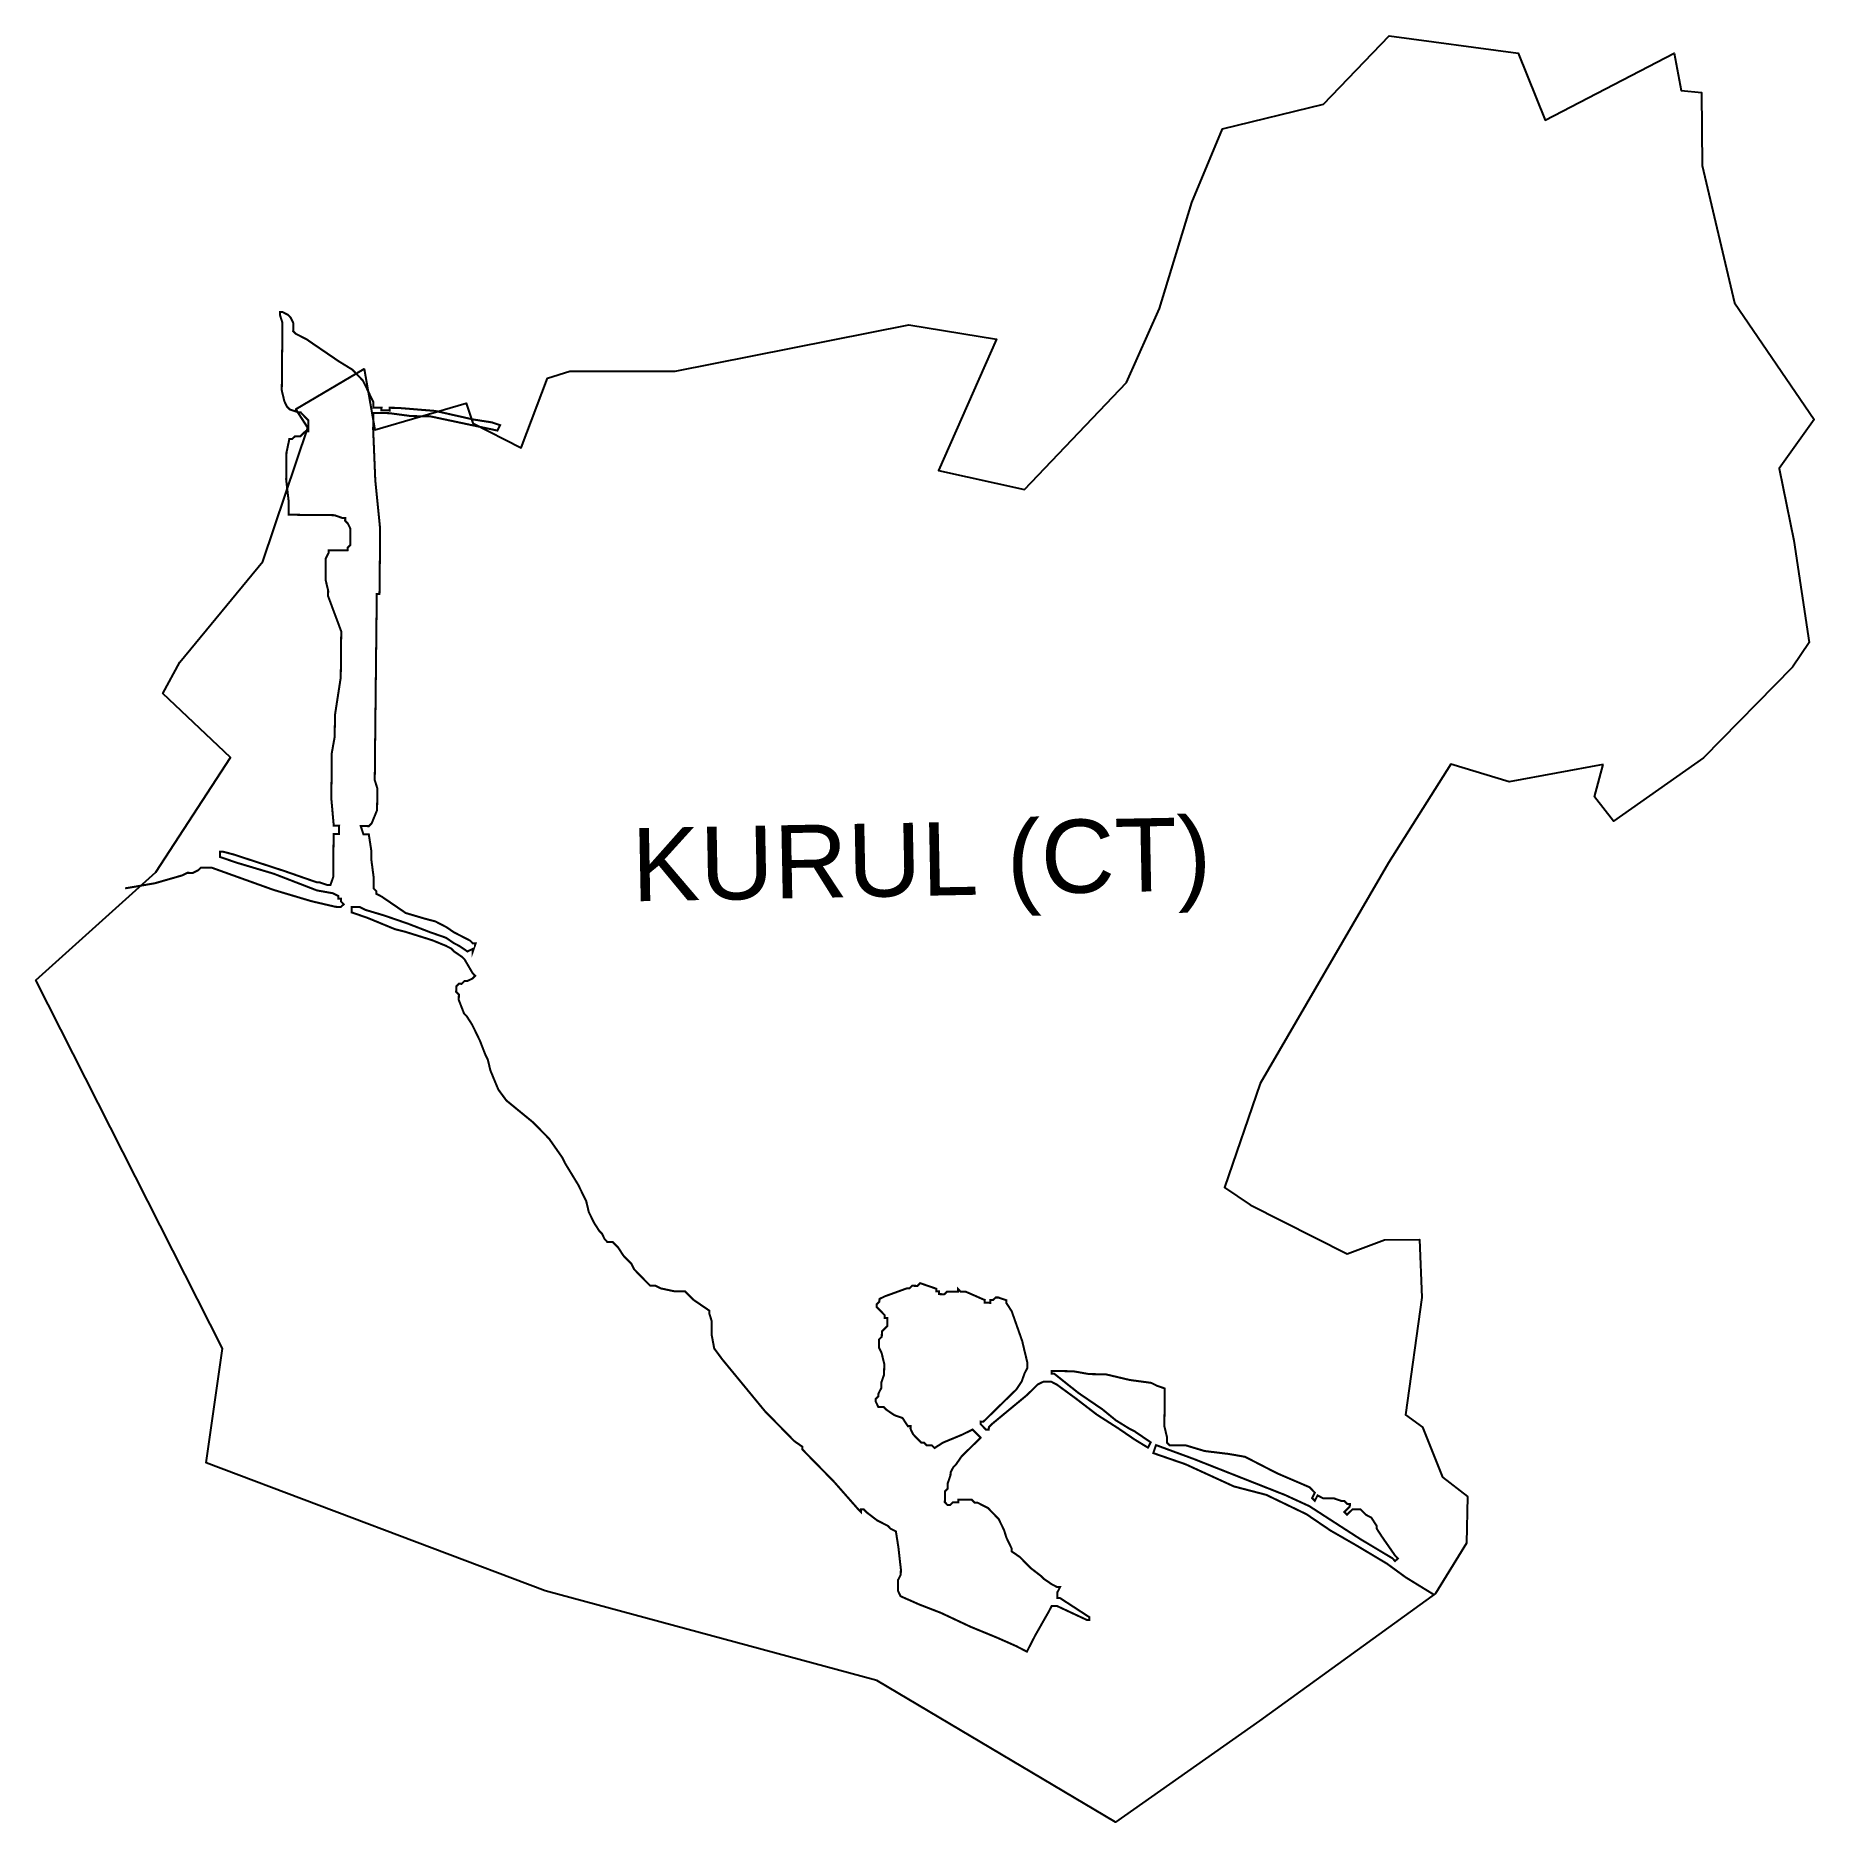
# Model space of a CAD drawing. Header units: metres. Extents: x 276738 to 279380, y 2061662 to 2064315.
import ezdxf

# ---------------------------------------------------------------- set-up
doc = ezdxf.new("R2010")
doc.units = ezdxf.units.M
for name, color, linetype in [('HIGH TIDE LINE', 6, 'Continuous'), ('village', 3, 'Continuous'), ('VILLAGE NAME', 250, 'Continuous')]:
    doc.layers.add(name, color=color, linetype=linetype)
doc.styles.get("Standard").update_dxf_attribs({"font": 'simplex.shx'})

msp = doc.modelspace()

# ---------------------------------------------------------------- linework, layer by layer
at = {"layer": 'HIGH TIDE LINE', "lineweight": 0}
msp.add_lwpolyline([(278815.8, 2061999.4, 3.01, 3.01, 0), (278812.8, 2062001.1, 3.01, 3.01, 0), (278772.9, 2062025.6, 3.01, 3.01, 0), (278745.1, 2062045.9, 3.01, 3.01, 0), (278697.2, 2062074.5, 3.01, 3.01, 0), (278661.4, 2062095, 3.01, 3.01, 0), (278625.5, 2062119.4, 3.01, 3.01, 0), (278565.7, 2062148.2, 3.01, 3.01, 0), (278517.7, 2062160.7, 3.01, 3.01, 0), (278445.9, 2062193.6, 3.01, 3.01, 0), (278397.9, 2062210.2, 3.01, 3.01, 0), (278402, 2062222.1, 3.01, 3.01, 0), (278458, 2062201.5, 3.01, 3.01, 0), (278593.8, 2062147.9, 3.01, 3.01, 0), (278629.7, 2062131.4, 3.01, 3.01, 0), (278705.4, 2062082.5, 3.01, 3.01, 0), (278753.2, 2062053.9, 3.01, 3.01, 0), (278757.1, 2062049.8, 3.01, 3.01, 0), (278761.2, 2062053.8, 3.01, 3.01, 0), (278757.2, 2062057.8, 3.01, 3.01, 0), (278737.5, 2062086.1, 3.01, 3.01, 0), (278729.6, 2062098.3, 3.01, 3.01, 0), (278729.6, 2062102.3, 3.01, 3.01, 0), (278721.7, 2062114.4, 3.01, 3.01, 0), (278713.8, 2062118.5, 3.01, 3.01, 0), (278709.8, 2062122.5, 3.01, 3.01, 0), (278705.8, 2062126.6, 3.01, 3.01, 0), (278693.8, 2062126.7, 3.01, 3.01, 0), (278685.7, 2062118.8, 3.01, 3.01, 0), (278681.7, 2062122.8, 3.01, 3.01, 0), (278689.8, 2062130.8, 3.01, 3.01, 0), (278689.9, 2062134.8, 3.01, 3.01, 0), (278685.9, 2062134.8, 3.01, 3.01, 0), (278681.9, 2062138.9, 3.01, 3.01, 0), (278677.9, 2062138.9, 3.01, 3.01, 0), (278665.9, 2062143.1, 3.01, 3.01, 0), (278649.9, 2062143.2, 3.01, 3.01, 0), (278641.9, 2062147.3, 3.01, 3.01, 0), (278637.8, 2062139.4, 3.01, 3.01, 0), (278633.8, 2062143.4, 3.01, 3.01, 0), (278637.9, 2062151.4, 3.01, 3.01, 0), (278634, 2062155.4, 3.01, 3.01, 0), (278630, 2062159.5, 3.01, 3.01, 0), (278582.1, 2062180.1, 3.01, 3.01, 0), (278566.1, 2062188.3, 3.01, 3.01, 0), (278534.2, 2062204.7, 3.01, 3.01, 0), (278510.2, 2062208.9, 3.01, 3.01, 0), (278474.1, 2062213.3, 3.01, 3.01, 0), (278446.2, 2062221.7, 3.01, 3.01, 0), (278422.1, 2062221.9, 3.01, 3.01, 0), (278418.1, 2062226, 3.01, 3.01, 0), (278418.2, 2062234, 3.01, 3.01, 0), (278414.4, 2062250.1, 3.01, 3.01, 0), (278415, 2062306.2, 3.01, 3.01, 0), (278403, 2062310.4, 3.01, 3.01, 0), (278395, 2062314.5, 3.01, 3.01, 0), (278363, 2062318.8, 3.01, 3.01, 0), (278327, 2062327.3, 3.01, 3.01, 0), (278302.9, 2062327.5, 3.01, 3.01, 0), (278278.9, 2062331.8, 3.01, 3.01, 0), (278246.8, 2062332.1, 3.01, 3.01, 0), (278246.8, 2062328.1, 3.01, 3.01, 0), (278250.8, 2062328.1, 3.01, 3.01, 0), (278286.6, 2062299.6, 3.01, 3.01, 0), (278322.4, 2062275.2, 3.01, 3.01, 0), (278342.3, 2062258.9, 3.01, 3.01, 0), (278362.2, 2062246.6, 3.01, 3.01, 0), (278370.2, 2062242.5, 3.01, 3.01, 0), (278382.1, 2062234.4, 3.01, 3.01, 0), (278394.1, 2062226.2, 3.01, 3.01, 0), (278390, 2062218.3, 3.01, 3.01, 0), (278370, 2062230.5, 3.01, 3.01, 0), (278346.2, 2062246.8, 3.01, 3.01, 0), (278314.3, 2062267.2, 3.01, 3.01, 0), (278282.5, 2062291.6, 3.01, 3.01, 0), (278254.6, 2062312, 3.01, 3.01, 0), (278246.6, 2062316.1, 3.01, 3.01, 0), (278234.6, 2062316.2, 3.01, 3.01, 0), (278226.5, 2062312.3, 3.01, 3.01, 0), (278210.3, 2062296.4, 3.01, 3.01, 0), (278157.7, 2062252.9, 3.01, 3.01, 0), (278153.7, 2062248.9, 3.01, 3.01, 0), (278153.6, 2062244.9, 3.01, 3.01, 0), (278149.6, 2062244.9, 3.01, 3.01, 0), (278141.7, 2062253, 3.01, 3.01, 0), (278141.7, 2062257.1, 3.01, 3.01, 0), (278145.7, 2062257, 3.01, 3.01, 0), (278149.8, 2062261, 3.01, 3.01, 0), (278153.8, 2062264.9, 3.01, 3.01, 0), (278174.1, 2062284.8, 3.01, 3.01, 0), (278178.2, 2062288.8, 3.01, 3.01, 0), (278194.4, 2062304.6, 3.01, 3.01, 0), (278202.5, 2062316.6, 3.01, 3.01, 0), (278206.7, 2062328.6, 3.01, 3.01, 0), (278210.8, 2062336.5, 3.01, 3.01, 0), (278210.9, 2062344.6, 3.01, 3.01, 0), (278207, 2062360.6, 3.01, 3.01, 0), (278203.2, 2062376.7, 3.01, 3.01, 0), (278187.6, 2062421, 3.01, 3.01, 0), (278179.7, 2062433.1, 3.01, 3.01, 0), (278179.8, 2062437.2, 3.01, 3.01, 0), (278167.8, 2062441.3, 3.01, 3.01, 0), (278163.8, 2062441.3, 3.01, 3.01, 0), (278159.7, 2062437.4, 3.01, 3.01, 0), (278155.7, 2062437.4, 3.01, 3.01, 0), (278155.7, 2062433.4, 3.01, 3.01, 0), (278147.6, 2062433.5, 3.01, 3.01, 0), (278147.7, 2062437.5, 3.01, 3.01, 0), (278119.7, 2062449.8, 3.01, 3.01, 0), (278111.7, 2062449.9, 3.01, 3.01, 0), (278107.8, 2062454, 3.01, 3.01, 0), (278107.7, 2062450, 3.01, 3.01, 0), (278091.7, 2062450.1, 3.01, 3.01, 0), (278087.6, 2062446.2, 3.01, 3.01, 0), (278079.6, 2062446.3, 3.01, 3.01, 0), (278079.6, 2062450.3, 3.01, 3.01, 0), (278075.6, 2062450.3, 3.01, 3.01, 0), (278075.7, 2062454.3, 3.01, 3.01, 0), (278051.7, 2062462.6, 3.01, 3.01, 0), (278047.6, 2062458.6, 3.01, 3.01, 0), (278039.6, 2062458.7, 3.01, 3.01, 0), (278035.6, 2062454.8, 3.01, 3.01, 0), (278031.6, 2062454.8, 3.01, 3.01, 0), (277999.3, 2062443.1, 3.01, 3.01, 0), (277991.3, 2062439.2, 3.01, 3.01, 0), (277991.2, 2062435.2, 3.01, 3.01, 0), (277987.2, 2062431.2, 3.01, 3.01, 0), (277987.1, 2062427.2, 3.01, 3.01, 0), (277991.1, 2062423.2, 3.01, 3.01, 0), (277999, 2062415, 3.01, 3.01, 0), (277999, 2062411, 3.01, 3.01, 0), (278003, 2062411, 3.01, 3.01, 0), (278002.9, 2062399, 3.01, 3.01, 0), (277998.8, 2062395, 3.01, 3.01, 0), (277994.8, 2062391, 3.01, 3.01, 0), (277994.7, 2062383, 3.01, 3.01, 0), (277990.6, 2062379, 3.01, 3.01, 0), (277990.5, 2062367, 3.01, 3.01, 0), (277994.4, 2062358.9, 3.01, 3.01, 0), (277998.3, 2062342.8, 3.01, 3.01, 0), (277998.1, 2062326.8, 3.01, 3.01, 0), (277993.9, 2062314.8, 3.01, 3.01, 0), (277993.9, 2062306.8, 3.01, 3.01, 0), (277989.8, 2062298.8, 3.01, 3.01, 0), (277989.7, 2062294.8, 3.01, 3.01, 0), (277985.7, 2062290.8, 3.01, 3.01, 0), (277985.6, 2062286.8, 3.01, 3.01, 0), (277989.5, 2062278.8, 3.01, 3.01, 0), (277997.6, 2062278.7, 3.01, 3.01, 0), (278001.5, 2062274.6, 3.01, 3.01, 0), (278013.5, 2062266.5, 3.01, 3.01, 0), (278025.5, 2062262.3, 3.01, 3.01, 0), (278033.4, 2062250.2, 3.01, 3.01, 0), (278037.4, 2062250.2, 3.01, 3.01, 0), (278037.3, 2062246.2, 3.01, 3.01, 0), (278041.2, 2062238.1, 3.01, 3.01, 0), (278045.2, 2062234, 3.01, 3.01, 0), (278049.2, 2062230, 3.01, 3.01, 0), (278053.1, 2062225.9, 3.01, 3.01, 0), (278057.2, 2062225.9, 3.01, 3.01, 0), (278061.1, 2062221.8, 3.01, 3.01, 0), (278069.1, 2062221.7, 3.01, 3.01, 0), (278073.1, 2062217.7, 3.01, 3.01, 0), (278085.2, 2062225.6, 3.01, 3.01, 0), (278113.4, 2062237.3, 3.01, 3.01, 0), (278129.6, 2062245.2, 3.01, 3.01, 0), (278141.5, 2062233, 3.01, 3.01, 0), (278137.4, 2062229, 3.01, 3.01, 0), (278133.4, 2062225.1, 3.01, 3.01, 0), (278117.1, 2062209.2, 3.01, 3.01, 0), (278113.1, 2062205.2, 3.01, 3.01, 0), (278104.9, 2062193.3, 3.01, 3.01, 0), (278100.9, 2062189.3, 3.01, 3.01, 0), (278096.8, 2062181.3, 3.01, 3.01, 0), (278096.7, 2062177.3, 3.01, 3.01, 0), (278092.6, 2062165.3, 3.01, 3.01, 0), (278092.5, 2062157.3, 3.01, 3.01, 0), (278088.5, 2062153.3, 3.01, 3.01, 0), (278088.3, 2062137.3, 3.01, 3.01, 0), (278092.2, 2062133.2, 3.01, 3.01, 0), (278096.3, 2062133.2, 3.01, 3.01, 0), (278100.3, 2062137.2, 3.01, 3.01, 0), (278108.3, 2062137.1, 3.01, 3.01, 0), (278108.4, 2062141.1, 3.01, 3.01, 0), (278128.4, 2062140.9, 3.01, 3.01, 0), (278132.4, 2062136.8, 3.01, 3.01, 0), (278136.4, 2062136.8, 3.01, 3.01, 0), (278152.4, 2062128.6, 3.01, 3.01, 0), (278164.3, 2062116.4, 3.01, 3.01, 0), (278168.2, 2062112.4, 3.01, 3.01, 0), (278176.1, 2062096.2, 3.01, 3.01, 0), (278180, 2062084.1, 3.01, 3.01, 0), (278187.8, 2062068, 3.01, 3.01, 0), (278187.8, 2062064, 3.01, 3.01, 0), (278199.7, 2062055.9, 3.01, 3.01, 0), (278215.6, 2062039.6, 3.01, 3.01, 0), (278231.5, 2062027.4, 3.01, 3.01, 0), (278235.4, 2062023.4, 3.01, 3.01, 0), (278247.4, 2062015.2, 3.01, 3.01, 0), (278255.4, 2062011.1, 3.01, 3.01, 0), (278259.4, 2062011.1, 3.01, 3.01, 0), (278255.3, 2062003.1, 3.01, 3.01, 0), (278255.2, 2061995.1, 3.01, 3.01, 0), (278259.2, 2061995, 3.01, 3.01, 0), (278303, 2061966.5, 3.01, 3.01, 0), (278303, 2061962.5, 3.01, 3.01, 0), (278299, 2061962.5, 3.01, 3.01, 0), (278255.1, 2061983, 3.01, 3.01, 0), (278247, 2061983.1, 3.01, 3.01, 0), (278242.9, 2061975.2, 3.01, 3.01, 0), (278222.5, 2061939.3, 3.01, 3.01, 0), (278210.2, 2061915.3, 3.01, 3.01, 0), (278210.2, 2061915.3, 3.01, 3.01, 0), (278194.3, 2061923.5, 3.01, 3.01, 0), (278166.3, 2061935.9, 3.01, 3.01, 0), (278126.4, 2061952.3, 3.01, 3.01, 0), (278082.5, 2061972.9, 3.01, 3.01, 0), (278050.5, 2061985.3, 3.01, 3.01, 0), (278022.6, 2061997.6, 3.01, 3.01, 0), (278018.7, 2062005.7, 3.01, 3.01, 0), (278018.8, 2062021.7, 3.01, 3.01, 0), (278022.9, 2062029.7, 3.01, 3.01, 0), (278023, 2062037.7, 3.01, 3.01, 0), (278019.4, 2062069.8, 3.01, 3.01, 0), (278015.6, 2062093.9, 3.01, 3.01, 0), (278007.6, 2062098, 3.01, 3.01, 0), (278003.7, 2062102.1, 3.01, 3.01, 0), (277995.7, 2062106.2, 3.01, 3.01, 0), (277987.7, 2062110.3, 3.01, 3.01, 0), (277971.8, 2062122.5, 3.01, 3.01, 0), (277967.8, 2062126.6, 3.01, 3.01, 0), (277963.8, 2062126.6, 3.01, 3.01, 0), (277963.8, 2062122.6, 3.01, 3.01, 0), (277959.8, 2062126.6, 3.01, 3.01, 0), (277924.2, 2062167.1, 3.01, 3.01, 0), (277908.3, 2062183.4, 3.01, 3.01, 0), (277892.4, 2062199.6, 3.01, 3.01, 0), (277888.5, 2062203.6, 3.01, 3.01, 0), (277876.6, 2062215.8, 3.01, 3.01, 0), (277876.6, 2062219.8, 3.01, 3.01, 0), (277864.7, 2062228, 3.01, 3.01, 0), (277840.9, 2062252.3, 3.01, 3.01, 0), (277821, 2062272.6, 3.01, 3.01, 0), (277757.7, 2062349.5, 3.01, 3.01, 0), (277745.8, 2062365.6, 3.01, 3.01, 0), (277742, 2062385.7, 3.01, 3.01, 0), (277742.2, 2062405.8, 3.01, 3.01, 0), (277738.4, 2062417.9, 3.01, 3.01, 0), (277738.4, 2062421.9, 3.01, 3.01, 0), (277726.5, 2062430, 3.01, 3.01, 0), (277714.5, 2062438.2, 3.01, 3.01, 0), (277710.6, 2062442.2, 3.01, 3.01, 0), (277706.6, 2062446.3, 3.01, 3.01, 0), (277702.6, 2062450.3, 3.01, 3.01, 0), (277686.6, 2062450.5, 3.01, 3.01, 0), (277666.6, 2062454.8, 3.01, 3.01, 0), (277658.6, 2062458.8, 3.01, 3.01, 0), (277650.6, 2062458.9, 3.01, 3.01, 0), (277646.6, 2062463, 3.01, 3.01, 0), (277642.6, 2062467, 3.01, 3.01, 0), (277634.7, 2062475.2, 3.01, 3.01, 0), (277630.7, 2062479.2, 3.01, 3.01, 0), (277626.8, 2062483.3, 3.01, 3.01, 0), (277622.8, 2062491.3, 3.01, 3.01, 0), (277614.9, 2062499.4, 3.01, 3.01, 0), (277610.9, 2062503.5, 3.01, 3.01, 0), (277603.1, 2062515.6, 3.01, 3.01, 0), (277595.1, 2062523.7, 3.01, 3.01, 0), (277587.1, 2062523.8, 3.01, 3.01, 0), (277583.1, 2062527.9, 3.01, 3.01, 0), (277579.2, 2062535.9, 3.01, 3.01, 0), (277575.2, 2062540, 3.01, 3.01, 0), (277567.4, 2062552.1, 3.01, 3.01, 0), (277559.5, 2062568.2, 3.01, 3.01, 0), (277555.7, 2062584.3, 3.01, 3.01, 0), (277551.7, 2062592.4, 3.01, 3.01, 0), (277543.9, 2062608.5, 3.01, 3.01, 0), (277524.2, 2062640.8, 3.01, 3.01, 0), (277520.3, 2062648.9, 3.01, 3.01, 0), (277500.5, 2062677.2, 3.01, 3.01, 0), (277476.7, 2062701.5, 3.01, 3.01, 0), (277437, 2062734, 3.01, 3.01, 0), (277425.1, 2062750.2, 3.01, 3.01, 0), (277413.4, 2062778.4, 3.01, 3.01, 0), (277409.5, 2062794.5, 3.01, 3.01, 0), (277405.6, 2062802.6, 3.01, 3.01, 0), (277397.8, 2062822.7, 3.01, 3.01, 0), (277390, 2062838.8, 3.01, 3.01, 0), (277386, 2062846.9, 3.01, 3.01, 0), (277378.2, 2062859, 3.01, 3.01, 0), (277374.2, 2062863.1, 3.01, 3.01, 0), (277366.4, 2062883.2, 3.01, 3.01, 0), (277366.5, 2062891.2, 3.01, 3.01, 0), (277362.5, 2062895.3, 3.01, 3.01, 0), (277362.6, 2062903.3, 3.01, 3.01, 0), (277366.6, 2062907.3, 3.01, 3.01, 0), (277370.7, 2062907.2, 3.01, 3.01, 0), (277374.7, 2062911.2, 3.01, 3.01, 0), (277378.7, 2062911.2, 3.01, 3.01, 0), (277386.8, 2062915.1, 3.01, 3.01, 0), (277390.8, 2062919.1, 3.01, 3.01, 0), (277386.9, 2062923.1, 3.01, 3.01, 0), (277375.1, 2062943.3, 3.01, 3.01, 0), (277371.1, 2062947.3, 3.01, 3.01, 0), (277359.1, 2062955.5, 3.01, 3.01, 0), (277355.2, 2062959.6, 3.01, 3.01, 0), (277347.2, 2062963.7, 3.01, 3.01, 0), (277327.2, 2062971.9, 3.01, 3.01, 0), (277287.3, 2062984.4, 3.01, 3.01, 0), (277271.3, 2062988.5, 3.01, 3.01, 0), (277231.3, 2063005, 3.01, 3.01, 0), (277207.4, 2063013.3, 3.01, 3.01, 0), (277207.4, 2063021.3, 3.01, 3.01, 0), (277211.5, 2063021.3, 3.01, 3.01, 0), (277215.5, 2063021.2, 3.01, 3.01, 0), (277219.5, 2063021.2, 3.01, 3.01, 0), (277227.5, 2063017.1, 3.01, 3.01, 0), (277255.4, 2063008.8, 3.01, 3.01, 0), (277291.4, 2062996.4, 3.01, 3.01, 0), (277323.4, 2062984, 3.01, 3.01, 0), (277347.3, 2062975.7, 3.01, 3.01, 0), (277359.3, 2062967.5, 3.01, 3.01, 0), (277367.3, 2062963.4, 3.01, 3.01, 0), (277379.2, 2062955.3, 3.01, 3.01, 0), (277387.3, 2062959.2, 3.01, 3.01, 0), (277387.2, 2062955.2, 3.01, 3.01, 0), (277391.4, 2062967.2, 3.01, 3.01, 0), (277387.3, 2062967.2, 3.01, 3.01, 0), (277383.4, 2062971.3, 3.01, 3.01, 0), (277359.5, 2062983.6, 3.01, 3.01, 0), (277347.5, 2062991.7, 3.01, 3.01, 0), (277331.6, 2062999.9, 3.01, 3.01, 0), (277315.6, 2063004.1, 3.01, 3.01, 0), (277287.6, 2063012.4, 3.01, 3.01, 0), (277275.6, 2063020.6, 3.01, 3.01, 0), (277251.7, 2063036.9, 3.01, 3.01, 0), (277243.8, 2063041, 3.01, 3.01, 0), (277243.8, 2063045, 3.01, 3.01, 0), (277239.8, 2063049.1, 3.01, 3.01, 0), (277239.9, 2063053.1, 3.01, 3.01, 0), (277240, 2063065.1, 3.01, 3.01, 0), (277236.3, 2063093.2, 3.01, 3.01, 0), (277236.4, 2063105.3, 3.01, 3.01, 0), (277232.7, 2063129.4, 3.01, 3.01, 0), (277224.7, 2063129.5, 3.01, 3.01, 0), (277220.8, 2063141.5, 3.01, 3.01, 0), (277232.8, 2063141.4, 3.01, 3.01, 0), (277236.9, 2063145.4, 3.01, 3.01, 0), (277245.1, 2063165.3, 3.01, 3.01, 0), (277245.1, 2063169.3, 3.01, 3.01, 0), (277245.3, 2063185.4, 3.01, 3.01, 0), (277245.5, 2063197.4, 3.01, 3.01, 0), (277241.6, 2063209.5, 3.01, 3.01, 0), (277242.1, 2063261.6, 3.01, 3.01, 0), (277242.8, 2063325.8, 3.01, 3.01, 0), (277243.6, 2063398, 3.01, 3.01, 0), (277244.5, 2063478.2, 3.01, 3.01, 0), (277244.6, 2063486.3, 3.01, 3.01, 0), (277248.6, 2063486.2, 3.01, 3.01, 0), (277248.7, 2063494.2, 3.01, 3.01, 0), (277248.9, 2063518.3, 3.01, 3.01, 0), (277249.1, 2063530.3, 3.01, 3.01, 0), (277249.3, 2063554.4, 3.01, 3.01, 0), (277249.5, 2063570.4, 3.01, 3.01, 0), (277249.5, 2063574.5, 3.01, 3.01, 0), (277249.6, 2063578.5, 3.01, 3.01, 0), (277249.6, 2063582.5, 3.01, 3.01, 0), (277242.4, 2063654.8, 3.01, 3.01, 0), (277239.2, 2063731, 3.01, 3.01, 0), (277239.5, 2063755.1, 3.01, 3.01, 0), (277251.5, 2063755, 3.01, 3.01, 0), (277263.5, 2063754.8, 3.01, 3.01, 0), (277295.6, 2063750.5, 3.01, 3.01, 0), (277299.6, 2063750.4, 3.01, 3.01, 0), (277323.6, 2063750.2, 3.01, 3.01, 0), (277423.7, 2063729, 3.01, 3.01, 0), (277427.8, 2063737, 3.01, 3.01, 0), (277415.8, 2063741.1, 3.01, 3.01, 0), (277387.8, 2063745.5, 3.01, 3.01, 0), (277331.7, 2063758.1, 3.01, 3.01, 0), (277275.6, 2063762.7, 3.01, 3.01, 0), (277263.6, 2063762.8, 3.01, 3.01, 0), (277263.6, 2063758.8, 3.01, 3.01, 0), (277251.5, 2063759, 3.01, 3.01, 0), (277251.6, 2063763, 3.01, 3.01, 0), (277243.6, 2063763.1, 3.01, 3.01, 0), (277239.5, 2063763.1, 3.01, 3.01, 0), (277239.6, 2063771.1, 3.01, 3.01, 0), (277235.7, 2063779.2, 3.01, 3.01, 0), (277231.8, 2063787.3, 3.01, 3.01, 0), (277227.9, 2063795.3, 3.01, 3.01, 0), (277223.9, 2063803.4, 3.01, 3.01, 0), (277208.1, 2063819.6, 3.01, 3.01, 0), (277188.1, 2063831.9, 3.01, 3.01, 0), (277152.3, 2063856.3, 3.01, 3.01, 0), (277140.4, 2063864.5, 3.01, 3.01, 0), (277132.4, 2063868.6, 3.01, 3.01, 0), (277124.4, 2063872.7, 3.01, 3.01, 0), (277120.4, 2063876.7, 3.01, 3.01, 0), (277120.5, 2063880.7, 3.01, 3.01, 0), (277120.6, 2063888.7, 3.01, 3.01, 0), (277116.7, 2063896.8, 3.01, 3.01, 0), (277112.7, 2063900.9, 3.01, 3.01, 0), (277104.7, 2063905, 3.01, 3.01, 0), (277100.7, 2063905, 3.01, 3.01, 0), (277100.7, 2063901, 3.01, 3.01, 0), (277104.5, 2063888.9, 3.01, 3.01, 0), (277104.3, 2063864.9, 3.01, 3.01, 0), (277104.2, 2063860.8, 3.01, 3.01, 0), (277103.8, 2063820.7, 3.01, 3.01, 0), (277103.5, 2063788.6, 3.01, 3.01, 0), (277107.3, 2063772.6, 3.01, 3.01, 0), (277111.2, 2063764.5, 3.01, 3.01, 0), (277115.2, 2063760.4, 3.01, 3.01, 0), (277127.2, 2063756.3, 3.01, 3.01, 0), (277131.2, 2063756.3, 3.01, 3.01, 0), (277135.1, 2063752.2, 3.01, 3.01, 0), (277139.1, 2063748.1, 3.01, 3.01, 0), (277143.1, 2063744.1, 3.01, 3.01, 0), (277143, 2063740.1, 3.01, 3.01, 0), (277143, 2063736.1, 3.01, 3.01, 0), (277142.9, 2063732.1, 3.01, 3.01, 0), (277142.9, 2063728, 3.01, 3.01, 0), (277138.9, 2063728.1, 3.01, 3.01, 0), (277134.8, 2063724.1, 3.01, 3.01, 0), (277130.8, 2063720.2, 3.01, 3.01, 0), (277122.8, 2063720.2, 3.01, 3.01, 0), (277118.7, 2063716.3, 3.01, 3.01, 0), (277114.7, 2063716.3, 3.01, 3.01, 0), (277110.5, 2063696.3, 3.01, 3.01, 0), (277110, 2063656.2, 3.01, 3.01, 0), (277113.7, 2063624.1, 3.01, 3.01, 0), (277113.5, 2063608, 3.01, 3.01, 0), (277113.5, 2063604, 3.01, 3.01, 0), (277117.5, 2063604, 3.01, 3.01, 0), (277121.5, 2063603.9, 3.01, 3.01, 0), (277141.6, 2063603.7, 3.01, 3.01, 0), (277161.6, 2063603.5, 3.01, 3.01, 0), (277173.6, 2063603.4, 3.01, 3.01, 0), (277181.7, 2063603.3, 3.01, 3.01, 0), (277193.6, 2063599.1, 3.01, 3.01, 0), (277197.7, 2063599.1, 3.01, 3.01, 0), (277197.6, 2063595.1, 3.01, 3.01, 0), (277201.6, 2063591, 3.01, 3.01, 0), (277205.5, 2063583, 3.01, 3.01, 0), (277205.2, 2063558.9, 3.01, 3.01, 0), (277201.2, 2063554.9, 3.01, 3.01, 0), (277201.1, 2063550.9, 3.01, 3.01, 0), (277197.1, 2063551, 3.01, 3.01, 0), (277193.1, 2063551, 3.01, 3.01, 0), (277189.1, 2063551, 3.01, 3.01, 0), (277185.1, 2063551.1, 3.01, 3.01, 0), (277181.1, 2063551.1, 3.01, 3.01, 0), (277177.1, 2063551.2, 3.01, 3.01, 0), (277173.1, 2063551.2, 3.01, 3.01, 0), (277173, 2063547.2, 3.01, 3.01, 0), (277168.9, 2063539.2, 3.01, 3.01, 0), (277168.9, 2063535.2, 3.01, 3.01, 0), (277168.6, 2063507.1, 3.01, 3.01, 0), (277172.4, 2063491.1, 3.01, 3.01, 0), (277172.3, 2063483, 3.01, 3.01, 0), (277191.8, 2063430.7, 3.01, 3.01, 0), (277191.5, 2063402.6, 3.01, 3.01, 0), (277191.1, 2063362.5, 3.01, 3.01, 0), (277182.5, 2063306.4, 3.01, 3.01, 0), (277182.1, 2063274.3, 3.01, 3.01, 0), (277177.8, 2063250.3, 3.01, 3.01, 0), (277177.1, 2063182.1, 3.01, 3.01, 0), (277180.7, 2063142, 3.01, 3.01, 0), (277188.7, 2063141.9, 3.01, 3.01, 0), (277188.6, 2063129.8, 3.01, 3.01, 0), (277180.5, 2063129.9, 3.01, 3.01, 0), (277180.2, 2063101.9, 3.01, 3.01, 0), (277179.9, 2063073.8, 3.01, 3.01, 0), (277179.9, 2063065.8, 3.01, 3.01, 0), (277175.7, 2063053.8, 3.01, 3.01, 0), (277171.7, 2063053.8, 3.01, 3.01, 0), (277159.7, 2063057.9, 3.01, 3.01, 0), (277155.7, 2063058, 3.01, 3.01, 0), (277143.7, 2063062.1, 3.01, 3.01, 0), (277107.8, 2063074.6, 3.01, 3.01, 0), (277031.8, 2063099.4, 3.01, 3.01, 0), (277015.8, 2063103.6, 3.01, 3.01, 0), (277011.8, 2063103.7, 3.01, 3.01, 0), (277011.8, 2063099.7, 3.01, 3.01, 0), (277011.7, 2063095.7, 3.01, 3.01, 0), (277035.7, 2063087.4, 3.01, 3.01, 0), (277091.7, 2063070.7, 3.01, 3.01, 0), (277155.6, 2063046, 3.01, 3.01, 0), (277179.6, 2063041.7, 3.01, 3.01, 0), (277187.6, 2063037.6, 3.01, 3.01, 0), (277187.5, 2063033.6, 3.01, 3.01, 0), (277191.5, 2063033.5, 3.01, 3.01, 0), (277191.5, 2063029.5, 3.01, 3.01, 0), (277195.5, 2063025.5, 3.01, 3.01, 0), (277191.4, 2063021.5, 3.01, 3.01, 0), (277187.4, 2063021.5, 3.01, 3.01, 0), (277183.4, 2063021.6, 3.01, 3.01, 0), (277147.4, 2063030, 3.01, 3.01, 0), (277091.4, 2063046.7, 3.01, 3.01, 0), (276999.5, 2063079.7, 3.01, 3.01, 0), (276995.5, 2063079.8, 3.01, 3.01, 0), (276983.5, 2063079.9, 3.01, 3.01, 0), (276979.4, 2063075.9, 3.01, 3.01, 0), (276971.4, 2063072, 3.01, 3.01, 0), (276963.3, 2063072.1, 3.01, 3.01, 0), (276955.3, 2063068.2, 3.01, 3.01, 0), (276915, 2063056.6, 3.01, 3.01, 0), (276870.8, 2063049, 3.01, 3.01, 0)], format="xyseb", dxfattribs=at)
at = {"layer": 'village', "color": 3}
msp.add_polyline3d([(279066.2, 2063233, 0), (278926.7, 2063207.3, 0), (278839.7, 2063233.7, 0), (278747.4, 2063087.1, 0), (278556.9, 2062759, 0), (278503.7, 2062604.5, 0), (278541.7, 2062579, 0), (278685.8, 2062506.4, 0), (278741.1, 2062526.9, 0), (278793.5, 2062527.6, 0), (278796.9, 2062441.2, 0), (278772.7, 2062266.8, 0), (278797.6, 2062248.9, 0), (278827.4, 2062174.4, 0), (278864.7, 2062145.5, 0), (278863.2, 2062076.5, 0), (278817.2, 2062001.9, 0), (278555.5, 2061812.3, 0), (278341.9, 2061661.9, 0), (277987.5, 2061872.3, 0), (277494.9, 2062005.4, 0), (276991.3, 2062195.7, 0), (277015.4, 2062365.6, 0), (276738, 2062912.5, 0), (276916.2, 2063073.2, 0), (277027.5, 2063243.2, 0), (276927, 2063338.4, 0), (276951.9, 2063385.2, 0), (277075.3, 2063534.4, 0), (277142.4, 2063733.2, 0), (277124.4, 2063760.8, 0), (277225.8, 2063820.9, 0), (277241.6, 2063730.2, 0), (277377.3, 2063769.5, 0), (277387.3, 2063739.8, 0), (277458.9, 2063703.1, 0), (277498.1, 2063806.9, 0), (277531.2, 2063817.4, 0), (277688, 2063817.2, 0), (278034.6, 2063886, 0), (278165.1, 2063864.7, 0), (278078.9, 2063669.8, 0), (278206.4, 2063641.4, 0), (278358.2, 2063800.3, 0), (278407.1, 2063910.1, 0), (278455, 2064067.5, 0), (278500.5, 2064177.2, 0), (278650.5, 2064213.6, 0), (278748.3, 2064315.4, 0), (278939.7, 2064289.6, 0), (278980, 2064189.9, 0), (279171.4, 2064289.7, 0), (279182.1, 2064234.1, 0), (279212.1, 2064231.1, 0), (279213, 2064122.9, 0), (279261.4, 2063918.7, 0), (279379.7, 2063745.5, 0), (279327.4, 2063672.7, 0), (279349.3, 2063565.7, 0), (279372, 2063414.1, 0), (279347.1, 2063377.7, 0), (279215, 2063242.7, 0), (279081.3, 2063148.8, 0), (279053.4, 2063185.1, 0)], close=True, dxfattribs=at)

# ---------------------------------------------------------------- texts
at = {"layer": 'VILLAGE NAME', "insert": (277622.1, 2063138.4), "char_height": 108.748, "attachment_point": 1, "rotation": 1.1028}
msp.add_mtext_dynamic_manual_height_columns('{\\fArial|b0|i0|c0|p34;KURUL (CT)}', width=1031.482, gutter_width=543.7, heights=[0], dxfattribs=at)

doc.saveas('drawing.dxf')
